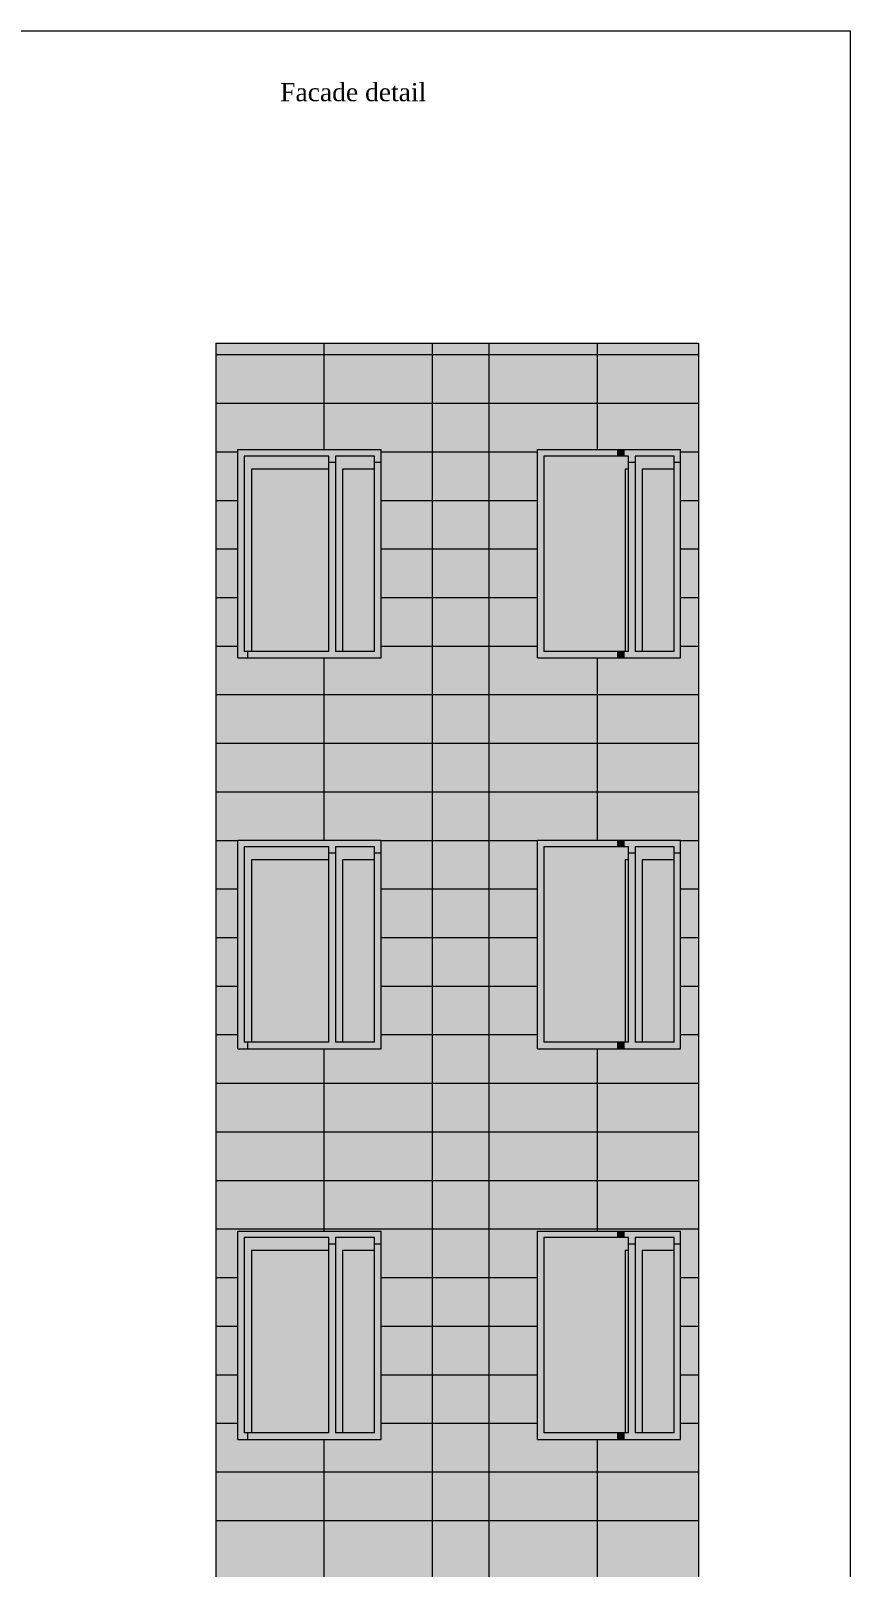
# Model space of a CAD drawing. Header units: millimetres. Extents: x 145836 to 266027, y 108786 to 206069.
# Drawn here: x 234568 to 266027, y 147086 to 206069 of the extents above; entities that cross this region are included whole.
import ezdxf

# ---------------------------------------------------------------- set-up
doc = ezdxf.new("R2010")
doc.units = ezdxf.units.MM
doc.layers.get('0').update_dxf_attribs({"color": 250})
doc.styles.get("Standard").update_dxf_attribs({"font": 'arial.ttf'})

msp = doc.modelspace()

# ---------------------------------------------------------------- hatches: boundary and pattern name
at = {"lineweight": 13, "true_color": 0xc98238}
h = msp.add_hatch(color=23, dxfattribs=at)
h.dxf.hatch_style = 1
h.paths.add_polyline_path([(245830, 193636), (241669, 193636), (241669, 192993), (245830, 192993)])
h.paths.add_polyline_path([(245830, 194071), (241669, 194071), (241669, 193636), (245830, 193636)])
h.paths.add_polyline_path([(249991, 194071), (245830, 194071), (245830, 193636), (249991, 193636)])
h.paths.add_polyline_path([(249991, 193636), (245830, 193636), (245830, 192993), (249991, 192993)])
h.paths.add_polyline_path([(252165, 193636), (249991, 193636), (249991, 192993), (252165, 192993)])
h.paths.add_polyline_path([(252165, 194071), (249991, 194071), (249991, 193636), (252165, 193636)])
at = {"lineweight": 13, "true_color": 0x845624}
h = msp.add_hatch(color=27, dxfattribs=at)
h.dxf.hatch_style = 1
h.paths.add_polyline_path([(256327, 194071), (252165, 194071), (252165, 193636), (256327, 193636)])
h.paths.add_polyline_path([(257077, 194071), (256327, 194071), (256327, 193636), (257077, 193636)])
h.paths.add_polyline_path([(257077, 193636), (256327, 193636), (256327, 192993), (257077, 192993)])
h.paths.add_polyline_path([(256327, 193636), (252165, 193636), (252165, 192993), (256327, 192993)])
at = {"lineweight": 13, "true_color": 0xb07230}
h = msp.add_hatch(color=35, dxfattribs=at)
h.dxf.hatch_style = 1
h.paths.add_polyline_path([(260200, 193636), (257077, 193636), (257077, 192993), (260200, 192993)])
h.paths.add_polyline_path([(260200, 194071), (257077, 194071), (257077, 193636), (260200, 193636)])
at = {"lineweight": 13, "true_color": 0xf1e5a2}
h = msp.add_hatch(color=41, dxfattribs=at)
h.dxf.hatch_style = 1
h.paths.add_polyline_path([(248015, 181993), (242515, 181993), (241669, 181993), (241669, 177993), (252165, 177993), (252165, 192993), (241669, 192993), (241669, 189993), (243069, 189993), (248015, 189993)])
h.paths.add_polyline_path([(242515, 189993), (241669, 189993), (241669, 188743), (242515, 188743)], flags=17)
h.paths.add_polyline_path([(241669, 181993), (242515, 181993), (242515, 188743), (241669, 188743)], flags=17)
at = {"lineweight": 13, "true_color": 0xb7ab6c}
h = msp.add_hatch(color=43, dxfattribs=at)
h.dxf.hatch_style = 1
h.paths.add_polyline_path([(252165, 177993), (257077, 177993), (257077, 181993), (254015, 181993), (254015, 189993), (257077, 189993), (257077, 192993), (252165, 192993)])
at = {"lineweight": 13, "true_color": 0xeedf8c}
h = msp.add_hatch(color=41, dxfattribs=at)
h.dxf.hatch_style = 1
h.paths.add_polyline_path([(260200, 192993), (257077, 192993), (257077, 189993), (259515, 189993), (259515, 181993), (257077, 181993), (257077, 177993), (260200, 177993)])
at = {"lineweight": 13}
for color, points in [(253, [(246015, 189743), (246015, 189493), (246265, 189493), (246265, 189743), (247765, 189743), (247765, 189493), (248015, 189493), (248015, 189993), (242515, 189993), (242515, 181993), (242889, 181993), (242889, 182243), (242765, 182243), (242765, 189743)]), (253, [(259265, 189743), (259265, 189493), (259515, 189493), (259515, 189993), (257335, 189993), (257335, 189743), (257515, 189743), (257515, 189493), (257765, 189493), (257765, 189743)]), (255, [(248015, 189493), (247765, 189493), (247765, 182243), (246265, 182243), (246265, 189493), (246015, 189493), (246015, 182243), (242889, 182243), (242889, 181993), (248015, 181993)]), (255, [(257765, 182243), (257765, 189493), (257515, 189493), (257515, 182243), (257335, 182243), (257335, 181993), (259515, 181993), (259515, 189493), (259265, 189493), (259265, 182243)]), (253, [(246015, 174743), (246015, 174493), (246265, 174493), (246265, 174743), (247765, 174743), (247765, 174493), (248015, 174493), (248015, 174993), (242515, 174993), (242515, 166993), (242889, 166993), (242889, 167243), (242765, 167243), (242765, 174743)]), (253, [(259265, 174743), (259265, 174493), (259515, 174493), (259515, 174993), (257335, 174993), (257335, 174743), (257515, 174743), (257515, 174493), (257765, 174493), (257765, 174743)]), (255, [(248015, 174493), (247765, 174493), (247765, 167243), (246265, 167243), (246265, 174493), (246015, 174493), (246015, 167243), (242889, 167243), (242889, 166993), (248015, 166993)]), (255, [(257765, 167243), (257765, 174493), (257515, 174493), (257515, 167243), (257335, 167243), (257335, 166993), (259515, 166993), (259515, 174493), (259265, 174493), (259265, 167243)]), (253, [(246015, 159743), (246015, 159493), (246265, 159493), (246265, 159743), (247765, 159743), (247765, 159493), (248015, 159493), (248015, 159993), (242515, 159993), (242515, 151993), (242889, 151993), (242889, 152243), (242765, 152243), (242765, 159743)]), (253, [(259265, 159743), (259265, 159493), (259515, 159493), (259515, 159993), (257335, 159993), (257335, 159743), (257515, 159743), (257515, 159493), (257765, 159493), (257765, 159743)]), (255, [(248015, 159493), (247765, 159493), (247765, 152243), (246265, 152243), (246265, 159493), (246015, 159493), (246015, 152243), (242889, 152243), (242889, 151993), (248015, 151993)]), (255, [(257765, 152243), (257765, 159493), (257515, 159493), (257515, 152243), (257335, 152243), (257335, 151993), (259515, 151993), (259515, 159493), (259265, 159493), (259265, 152243)])]:
    msp.add_hatch(color=color, dxfattribs=at).paths.add_polyline_path(points)
at = {"lineweight": 13, "true_color": 0x787878}
for points in [[(257077, 189993), (254015, 189993), (254015, 181993), (257077, 181993), (257077, 182243), (254265, 182243), (254265, 189743), (257077, 189743)], [(257335, 189993), (257077, 189993), (257077, 189743), (257335, 189743)], [(257335, 182243), (257077, 182243), (257077, 181993), (257335, 181993)], [(257077, 174993), (254015, 174993), (254015, 166993), (257077, 166993), (257077, 167243), (254265, 167243), (254265, 174743), (257077, 174743)], [(257335, 174993), (257077, 174993), (257077, 174743), (257335, 174743)], [(257335, 167243), (257077, 167243), (257077, 166993), (257335, 166993)], [(257077, 159993), (254015, 159993), (254015, 151993), (257077, 151993), (257077, 152243), (254265, 152243), (254265, 159743), (257077, 159743)], [(257335, 159993), (257077, 159993), (257077, 159743), (257335, 159743)], [(257335, 152243), (257077, 152243), (257077, 151993), (257335, 151993)]]:
    msp.add_hatch(color=8, dxfattribs=at).paths.add_polyline_path(points)
at = {"lineweight": 13, "true_color": 0x5c6d75}
h = msp.add_hatch(color=147, dxfattribs=at)
h.paths.add_polyline_path([(246015, 189243), (246015, 189743), (242765, 189743), (242765, 182243), (243040, 182243), (243040, 189243)])
h.paths.add_polyline_path([(246265, 189743), (246265, 182243), (246540, 182243), (246540, 189243), (247765, 189243), (247765, 189743)])
h = msp.add_hatch(color=147, dxfattribs=at)
h.paths.add_polyline_path([(257515, 189743), (257077, 189743), (257077, 182243), (257384, 182243), (257384, 189243), (257515, 189243)])
h.paths.add_polyline_path([(257077, 189743), (254265, 189743), (254265, 182243), (257077, 182243)])
h.paths.add_polyline_path([(259265, 189743), (257765, 189743), (257765, 182243), (258040, 182243), (258040, 189243), (259265, 189243)])
at = {"lineweight": 13, "true_color": 0x70858f}
h = msp.add_hatch(color=8, dxfattribs=at)
h.paths.add_polyline_path([(246015, 189243), (243040, 189243), (243040, 182243), (246015, 182243)])
h.paths.add_polyline_path([(247765, 189243), (246540, 189243), (246540, 182243), (247765, 182243)])
h = msp.add_hatch(color=8, dxfattribs=at)
h.paths.add_polyline_path([(258040, 182243), (259265, 182243), (259265, 189243), (258040, 189243)])
h.paths.add_polyline_path([(257384, 182243), (257515, 182243), (257515, 189243), (257384, 189243)])
at = {"lineweight": 13, "true_color": 0xc98238}
h = msp.add_hatch(color=23, dxfattribs=at)
h.dxf.hatch_style = 1
h.paths.add_polyline_path([(241669, 177993), (241669, 162993), (252165, 162993), (252165, 177993)])
h.paths.add_polyline_path([(248015, 174993), (248015, 166993), (242515, 166993), (242515, 174993)], flags=16)
h.paths.add_polyline_path([(247765, 174743), (247765, 167243), (246265, 167243), (246265, 174493), (246015, 174493), (246015, 167243), (242765, 167243), (242765, 174743), (246015, 174743), (246015, 174493), (246265, 174493), (246265, 174743)], flags=0)
at = {"lineweight": 13, "true_color": 0x845624}
msp.add_hatch(color=27, dxfattribs=at).paths.add_polyline_path([(254015, 174993), (257077, 174993), (257077, 177993), (252165, 177993), (252165, 162993), (257077, 162993), (257077, 166993), (254015, 166993)])
at = {"lineweight": 13, "true_color": 0xb07230}
h = msp.add_hatch(color=35, dxfattribs=at)
h.dxf.hatch_style = 1
h.paths.add_polyline_path([(260200, 177993), (257077, 177993), (257077, 174993), (259515, 174993), (259515, 166993), (257077, 166993), (257077, 162993), (260200, 162993)])
at = {"lineweight": 13, "true_color": 0x5c6d75}
h = msp.add_hatch(color=147, dxfattribs=at)
h.paths.add_polyline_path([(246015, 174243), (246015, 174743), (242765, 174743), (242765, 167243), (243040, 167243), (243040, 174243)])
h.paths.add_polyline_path([(246265, 174743), (246265, 167243), (246540, 167243), (246540, 174243), (247765, 174243), (247765, 174743)])
h = msp.add_hatch(color=147, dxfattribs=at)
h.paths.add_polyline_path([(257515, 174743), (257077, 174743), (257077, 167243), (257384, 167243), (257384, 174243), (257515, 174243)])
h.paths.add_polyline_path([(257077, 174743), (254265, 174743), (254265, 167243), (257077, 167243)])
h.paths.add_polyline_path([(259265, 174743), (257765, 174743), (257765, 167243), (258040, 167243), (258040, 174243), (259265, 174243)])
at = {"lineweight": 13, "true_color": 0x70858f}
h = msp.add_hatch(color=8, dxfattribs=at)
h.paths.add_polyline_path([(246015, 174243), (243040, 174243), (243040, 167243), (246015, 167243)])
h.paths.add_polyline_path([(247765, 174243), (246540, 174243), (246540, 167243), (247765, 167243)])
h = msp.add_hatch(color=8, dxfattribs=at)
h.paths.add_polyline_path([(258040, 167243), (259265, 167243), (259265, 174243), (258040, 174243)])
h.paths.add_polyline_path([(257384, 167243), (257515, 167243), (257515, 174243), (257384, 174243)])
at = {"lineweight": 13, "true_color": 0xf1e5a2}
h = msp.add_hatch(color=41, dxfattribs=at)
h.dxf.hatch_style = 1
h.paths.add_polyline_path([(241669, 162993), (241669, 147993), (252165, 147993), (252165, 162993)])
h.paths.add_polyline_path([(248015, 159993), (248015, 151993), (242515, 151993), (242515, 159993)], flags=16)
h.paths.add_polyline_path([(247765, 159743), (247765, 152243), (246265, 152243), (246265, 159493), (246015, 159493), (246015, 152243), (242765, 152243), (242765, 159743), (246015, 159743), (246015, 159493), (246265, 159493), (246265, 159743)], flags=0)
at = {"lineweight": 13, "true_color": 0xb7ab6c}
h = msp.add_hatch(color=43, dxfattribs=at)
h.dxf.hatch_style = 1
h.paths.add_polyline_path([(252165, 162993), (252165, 147993), (254015, 147993), (254015, 151993), (254015, 159993), (257077, 159993), (257077, 162993)])
at = {"lineweight": 13, "true_color": 0xeedf8c}
h = msp.add_hatch(color=41, dxfattribs=at)
h.dxf.hatch_style = 1
h.paths.add_polyline_path([(257077, 159993), (259515, 159993), (259515, 151993), (257077, 151993), (257077, 147993), (260200, 147993), (260200, 162993), (257077, 162993)])
at = {"lineweight": 13, "true_color": 0x5c6d75}
h = msp.add_hatch(color=147, dxfattribs=at)
h.paths.add_polyline_path([(246015, 159243), (246015, 159743), (242765, 159743), (242765, 152243), (243040, 152243), (243040, 159243)])
h.paths.add_polyline_path([(246265, 159743), (246265, 152243), (246540, 152243), (246540, 159243), (247765, 159243), (247765, 159743)])
h = msp.add_hatch(color=147, dxfattribs=at)
h.paths.add_polyline_path([(257515, 159743), (257077, 159743), (257077, 152243), (257384, 152243), (257384, 159243), (257515, 159243)])
h.paths.add_polyline_path([(257077, 159743), (254265, 159743), (254265, 152243), (257077, 152243)])
h.paths.add_polyline_path([(259265, 159743), (257765, 159743), (257765, 152243), (258040, 152243), (258040, 159243), (259265, 159243)])
at = {"lineweight": 13, "true_color": 0x70858f}
h = msp.add_hatch(color=8, dxfattribs=at)
h.paths.add_polyline_path([(246015, 159243), (243040, 159243), (243040, 152243), (246015, 152243)])
h.paths.add_polyline_path([(247765, 159243), (246540, 159243), (246540, 152243), (247765, 152243)])
h = msp.add_hatch(color=8, dxfattribs=at)
h.paths.add_polyline_path([(258040, 152243), (259265, 152243), (259265, 159243), (258040, 159243)])
h.paths.add_polyline_path([(257384, 152243), (257515, 152243), (257515, 159243), (257384, 159243)])
at = {"lineweight": 13, "true_color": 0xb7ab6c}
h = msp.add_hatch(color=43, dxfattribs=at)
h.dxf.hatch_style = 1
h.paths.add_polyline_path([(254015, 147993), (257077, 147993), (257077, 151993), (254015, 151993)])
h.paths.add_polyline_path([(257077, 147993), (254015, 147993), (254015, 144993), (257077, 144993)])
h.paths.add_polyline_path([(254015, 147993), (252165, 147993), (252165, 135245), (254015, 135245)])
h.paths.add_polyline_path([(254015, 136993), (254015, 135245), (257077, 135245), (257077, 136993)])
at = {"lineweight": 13, "true_color": 0xf1e5a2}
h = msp.add_hatch(color=41, dxfattribs=at)
h.dxf.hatch_style = 1
h.paths.add_polyline_path([(241669, 147993), (241669, 135245), (252165, 135245), (252165, 147993)])
h.paths.add_polyline_path([(248015, 144993), (248015, 136993), (242515, 136993), (242515, 144993)], flags=16)
h.paths.add_polyline_path([(247765, 144743), (247765, 137243), (246265, 137243), (246265, 144493), (246015, 144493), (246015, 137243), (242765, 137243), (242765, 144743), (246015, 144743), (246015, 144493), (246265, 144493), (246265, 144743)], flags=0)
at = {"lineweight": 13, "true_color": 0xeedf8c}
h = msp.add_hatch(color=41, dxfattribs=at)
h.dxf.hatch_style = 1
h.paths.add_polyline_path([(260200, 147993), (257077, 147993), (257077, 144993), (259515, 144993), (259515, 136993), (257077, 136993), (257077, 135245), (260200, 135245)])

# ---------------------------------------------------------------- linework, layer by layer
at = {"lineweight": 13}
for p, q in [((145836, 206069), (266027, 206069)), ((266027, 206069), (266027, 108786)), ((266027, 206069), (266027, 108786)), ((241669, 194071), (241669, 147993)), ((241669, 194071), (260200, 194071)), ((245830, 189993), (245830, 194071)), ((249991, 135245), (249991, 194071)), ((256327, 189993), (256327, 194071)), ((260200, 194071), (260200, 147993)), ((241669, 193636), (256327, 193636)), ((256327, 193636), (260200, 193636)), ((241669, 191771), (260200, 191771)), ((241669, 189907), (242515, 189907)), ((248015, 189907), (254015, 189907)), ((259515, 189907), (260200, 189907)), ((241669, 188042), (242515, 188042)), ((248015, 188042), (254015, 188042)), ((259515, 188042), (260200, 188042)), ((241669, 186177), (242515, 186177)), ((248015, 186177), (254015, 186177)), ((259515, 186177), (260200, 186177)), ((241669, 184313), (242515, 184313)), ((248015, 184313), (254015, 184313)), ((259515, 184313), (260200, 184313)), ((241669, 182448), (242515, 182448)), ((248015, 182448), (254015, 182448)), ((259515, 182448), (260200, 182448)), ((245830, 174993), (245830, 181993)), ((256327, 174993), (256327, 181993)), ((241669, 180584), (260200, 180584)), ((241669, 178719), (260200, 178719)), ((241669, 176854), (260200, 176854)), ((241669, 174990), (242515, 174990)), ((248015, 174990), (254015, 174990)), ((259515, 174990), (260200, 174990)), ((241669, 173125), (242515, 173125)), ((248015, 173125), (254015, 173125)), ((259515, 173125), (260200, 173125)), ((241669, 171260), (242515, 171260)), ((248015, 171260), (254015, 171260)), ((259515, 171260), (260200, 171260)), ((241669, 169396), (242515, 169396)), ((248015, 169396), (254015, 169396)), ((259515, 169396), (260200, 169396)), ((241669, 167531), (242515, 167531)), ((248015, 167531), (254015, 167531)), ((259515, 167531), (260200, 167531)), ((245830, 159993), (245830, 166993)), ((256327, 159993), (256327, 166993)), ((241669, 165667), (260200, 165667)), ((241669, 163802), (260200, 163802)), ((241669, 161937), (260200, 161937)), ((241669, 160073), (260200, 160073)), ((241669, 158208), (242515, 158208)), ((248015, 158208), (254015, 158208)), ((259515, 158208), (260200, 158208)), ((241669, 156343), (242515, 156343)), ((248015, 156343), (254015, 156343)), ((259515, 156343), (260200, 156343)), ((241669, 154479), (242515, 154479)), ((248015, 154479), (254015, 154479)), ((259515, 154479), (260200, 154479)), ((241669, 152614), (242515, 152614)), ((248015, 152614), (254015, 152614)), ((259515, 152614), (260200, 152614)), ((245830, 144993), (245830, 151993)), ((256327, 144993), (256327, 151993)), ((241669, 150749), (260200, 150749)), ((241669, 148885), (260200, 148885)), ((241669, 147993), (241669, 135245)), ((260200, 147993), (260200, 135245))]:
    msp.add_line(p, q, dxfattribs=at)
at = {"color": 23, "lineweight": 20, "true_color": 0xc98238}
for p, q in [((252165, 192993), (252165, 194071)), ((252165, 162993), (252165, 177993))]:
    msp.add_line(p, q, dxfattribs=at)
at = {"color": 41, "lineweight": 20, "true_color": 0xf1e5a2}
for p, q in [((252165, 178719), (252165, 192993)), ((252165, 177993), (252165, 178719)), ((252165, 135245), (252165, 162993))]:
    msp.add_line(p, q, dxfattribs=at)
at = {"lineweight": 20}
for p, q in [((242515, 189993), (248015, 189993)), ((242515, 181993), (242515, 189993)), ((248015, 181993), (248015, 189993)), ((254015, 189993), (259515, 189993)), ((254015, 181993), (254015, 189993)), ((259515, 181993), (259515, 189993)), ((246015, 189743), (242765, 189743)), ((242765, 189743), (242765, 182243)), ((246015, 182243), (246015, 189743)), ((247765, 189743), (246265, 189743)), ((246265, 189743), (246265, 182243)), ((247765, 182243), (247765, 189743)), ((257515, 189743), (254265, 189743)), ((254265, 189743), (254265, 182243)), ((257515, 182243), (257515, 189743)), ((259265, 189743), (257765, 189743)), ((257765, 189743), (257765, 182243)), ((259265, 182243), (259265, 189743)), ((242515, 181993), (248015, 181993)), ((246015, 182243), (242765, 182243)), ((247765, 182243), (246265, 182243)), ((254015, 181993), (259515, 181993)), ((257515, 182243), (254265, 182243)), ((259265, 182243), (257765, 182243)), ((242515, 174993), (248015, 174993)), ((242515, 166993), (242515, 174993)), ((246015, 174743), (242765, 174743)), ((242765, 174743), (242765, 167243)), ((246015, 167243), (246015, 174743)), ((247765, 174743), (246265, 174743)), ((246265, 174743), (246265, 167243)), ((247765, 167243), (247765, 174743)), ((248015, 166993), (248015, 174993)), ((254015, 174993), (259515, 174993)), ((254015, 166993), (254015, 174993)), ((257515, 174743), (254265, 174743)), ((254265, 174743), (254265, 167243)), ((257515, 167243), (257515, 174743)), ((259265, 174743), (257765, 174743)), ((257765, 174743), (257765, 167243)), ((259265, 167243), (259265, 174743)), ((259515, 166993), (259515, 174993)), ((242515, 166993), (248015, 166993)), ((246015, 167243), (242765, 167243)), ((247765, 167243), (246265, 167243)), ((254015, 166993), (259515, 166993)), ((257515, 167243), (254265, 167243)), ((259265, 167243), (257765, 167243)), ((242515, 159993), (248015, 159993)), ((242515, 151993), (242515, 159993)), ((248015, 151993), (248015, 159993)), ((254015, 159993), (259515, 159993)), ((254015, 151993), (254015, 159993)), ((259515, 151993), (259515, 159993)), ((246015, 159743), (242765, 159743)), ((242765, 159743), (242765, 152243)), ((246015, 152243), (246015, 159743)), ((247765, 159743), (246265, 159743)), ((246265, 159743), (246265, 152243)), ((247765, 152243), (247765, 159743)), ((257515, 159743), (254265, 159743)), ((254265, 159743), (254265, 152243)), ((257515, 152243), (257515, 159743)), ((259265, 159743), (257765, 159743)), ((257765, 159743), (257765, 152243)), ((259265, 152243), (259265, 159743)), ((246015, 152243), (242765, 152243)), ((247765, 152243), (246265, 152243)), ((257515, 152243), (254265, 152243)), ((259265, 152243), (257765, 152243)), ((242515, 151993), (248015, 151993)), ((254015, 151993), (259515, 151993))]:
    msp.add_line(p, q, dxfattribs=at)
at = {"color": 8, "lineweight": 13, "true_color": 0x828282}
for p, q in [((257335, 189993), (257335, 189743)), ((257335, 182243), (257335, 181993)), ((257335, 174993), (257335, 174743)), ((257335, 167243), (257335, 166993)), ((257335, 159993), (257335, 159743)), ((257335, 152243), (257335, 151993))]:
    msp.add_line(p, q, dxfattribs=at)
at = {"color": 253, "lineweight": 20}
for p, q in [((246265, 189493), (246015, 189493)), ((248015, 189493), (247765, 189493)), ((257765, 189493), (257515, 189493)), ((259515, 189493), (259265, 189493)), ((242889, 182243), (242889, 181993)), ((246265, 174493), (246015, 174493)), ((248015, 174493), (247765, 174493)), ((257765, 174493), (257515, 174493)), ((259515, 174493), (259265, 174493)), ((242889, 167243), (242889, 166993)), ((246265, 159493), (246015, 159493)), ((248015, 159493), (247765, 159493)), ((257765, 159493), (257515, 159493)), ((259515, 159493), (259265, 159493)), ((242889, 152243), (242889, 151993))]:
    msp.add_line(p, q, dxfattribs=at)
at = {"color": 147, "lineweight": 20, "true_color": 0x5c6d75}
for p, q in [((246015, 189243), (243040, 189243)), ((243040, 189243), (243040, 182243)), ((247765, 189243), (246540, 189243)), ((246540, 189243), (246540, 182243)), ((257515, 189243), (257384, 189243)), ((257515, 189243), (257384, 189243)), ((257384, 189243), (257384, 182243)), ((259265, 189243), (258040, 189243)), ((258040, 189243), (258040, 182243)), ((246015, 174243), (243040, 174243)), ((243040, 174243), (243040, 167243)), ((247765, 174243), (246540, 174243)), ((246540, 174243), (246540, 167243)), ((257515, 174243), (257384, 174243)), ((257515, 174243), (257384, 174243)), ((257384, 174243), (257384, 167243)), ((259265, 174243), (258040, 174243)), ((258040, 174243), (258040, 167243)), ((246015, 159243), (243040, 159243)), ((243040, 159243), (243040, 152243)), ((247765, 159243), (246540, 159243)), ((246540, 159243), (246540, 152243)), ((257515, 159243), (257384, 159243)), ((257515, 159243), (257384, 159243)), ((257384, 159243), (257384, 152243)), ((259265, 159243), (258040, 159243)), ((258040, 159243), (258040, 152243))]:
    msp.add_line(p, q, dxfattribs=at)

# ---------------------------------------------------------------- texts
at = {"color": 252, "lineweight": 13, "insert": (244143, 204063), "char_height": 1000, "width": 21997.17, "attachment_point": 1}
msp.add_mtext('{\\fTimes New Roman|b0|i0|c0|p18;\\H0.7x;\\C256;Facade detail\\P\\H1.429x; }', dxfattribs=at)

doc.saveas('drawing.dxf')
